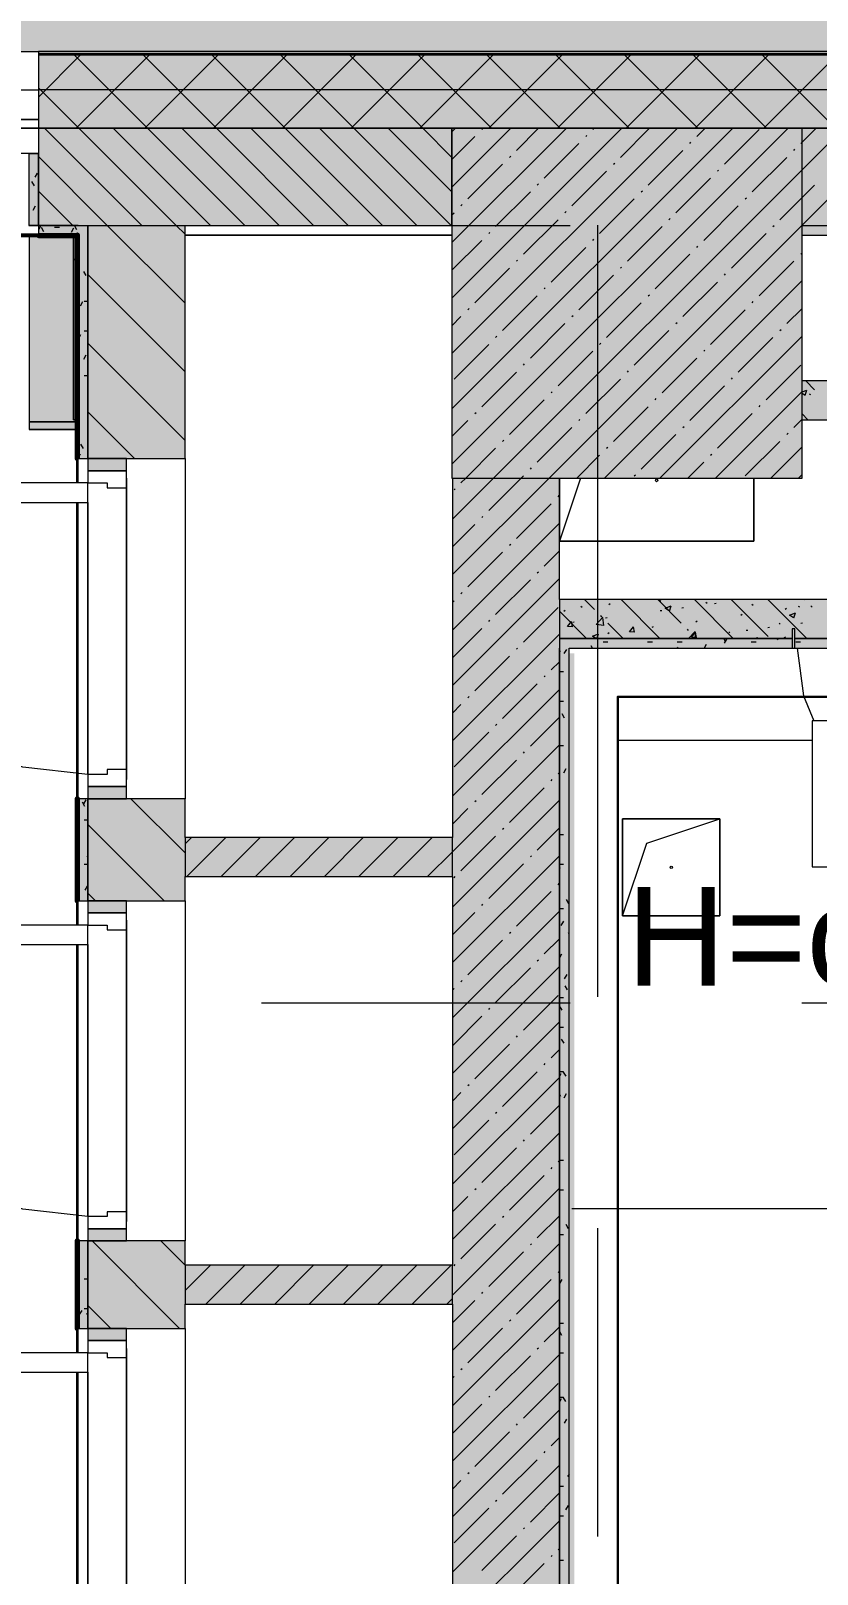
# Model space of a CAD drawing. Header units: millimetres. Extents: x -3817 to 677485, y -22715 to 103890.
# Drawn here: x 565012 to 566629, y 14101 to 17277 of the extents above; entities that cross this region are included whole.
import ezdxf

# ---------------------------------------------------------------- set-up
doc = ezdxf.new("R2010")
doc.units = ezdxf.units.MM
doc.layers.add('PDF _Геометрия', color=7, linetype='Continuous', true_color=0x1d1d1d)
doc.layers.add('PDF _Сплошная заливка', color=7, linetype='Continuous', true_color=0xffffff)
doc.layers.add('PDF _Текст', color=7, linetype='Continuous')
doc.styles.add('PDF GOST-Common', font='arial.ttf')

msp = doc.modelspace()

# ---------------------------------------------------------------- hatches: boundary and pattern name
at = {"layer": 'PDF _Сплошная заливка', "true_color": 0xd4d4d4, "transparency": 33554559}
msp.add_hatch(color=254, dxfattribs=at).paths.add_polyline_path([(551323.7, 16651.8), (551900.1, 16651.8), (551900.1, 17234.9), (590928.1, 17234.9), (590928.1, 25765.2), (586096.2, 25765.2), (586096.2, 29274.9), (549759, 29274.9), (549759, 16651.8), (550593, 16651.8)])
at = {"layer": 'PDF _Сплошная заливка', "transparency": 33554559}
h = msp.add_hatch(color=256, dxfattribs=at)
h.paths.add_polyline_path([(585778.1, 17076.9), (587578.1, 17076.9), (587578.1, 17226.9), (585778.1, 17226.9)], flags=0)
h.paths.add_polyline_path([(584278.1, 17076.9), (584278.1, 17226.9), (582195.1, 17226.9), (582195.1, 17076.9), (584206.9, 17076.9)], flags=0)
h.paths.add_polyline_path([(585178.1, 17076.9), (585408.1, 17076.9), (585408.1, 17226.9), (585178.1, 17226.9)], flags=0)
h.paths.add_polyline_path([(588858.1, 17076.9), (588858.1, 17226.9), (588478.1, 17226.9), (588478.1, 17076.9), (588591.4, 17076.9)], flags=0)
h.paths.add_polyline_path([(591155.8, 17076.9), (591155.8, 17226.9), (588878.1, 17226.9), (588878.1, 17076.9), (590783.6, 17076.9)], flags=0)
h.paths.add_polyline_path([(581284, 17076.9), (581395.1, 17076.9), (581395.1, 17226.9), (577788.4, 17226.9), (577788.4, 17076.9), (579822.5, 17076.9)], flags=0)
h.paths.add_polyline_path([(576588.4, 17076.9), (576588.4, 17226.9), (571968.1, 17226.9), (571968.1, 17076.9), (574678.1, 17076.9)], flags=0)
h.paths.add_polyline_path([(571053.6, 17076.9), (571168.1, 17076.9), (571168.1, 17226.9), (565028.1, 17226.9), (565028.1, 17076.9), (569592.2, 17076.9)], flags=0)
h.paths.add_polyline_path([(557900.3, 17076.9), (558928.1, 17076.9), (558928.1, 17226.9), (552208.1, 17226.9), (552208.1, 17169.9), (552058.1, 17169.9), (552058.1, 17076.9), (556828.1, 17076.9)], flags=0)
h.paths.add_polyline_path([(560092.6, 17076.9), (560428.1, 17076.9), (560428.1, 17226.9), (559828.1, 17226.9), (559828.1, 17076.9)], flags=0)
h.paths.add_polyline_path([(561328.1, 17076.9), (561928.1, 17076.9), (561928.1, 17226.9), (561328.1, 17226.9)], flags=0)
h = msp.add_hatch(color=256, dxfattribs=at)
h.paths.add_polyline_path([(565207.7, 16876.9), (565878.1, 16876.9), (565878.1, 17076.9), (565028.1, 17076.9), (565028.1, 16876.9), (565129.4, 16876.9)], flags=0)
h.paths.add_polyline_path([(557728.1, 16876.9), (558328.1, 16876.9), (558328.1, 17076.9), (556828.1, 17076.9), (556828.1, 16876.9)], flags=0)
h.paths.add_polyline_path([(559828.1, 16876.9), (560428.1, 16876.9), (560428.1, 17076.9), (559828.1, 17076.9)], flags=0)
h.paths.add_polyline_path([(561554, 16876.9), (561928.1, 16876.9), (561928.1, 17076.9), (561328.1, 17076.9), (561328.1, 16876.9)], flags=0)
for points in [[(565878.1, 16356.9), (566598.1, 16356.9), (566598.1, 17076.9), (565878.1, 17076.9), (565878.1, 16477.7)], [(565008.1, 16876.9), (565028.1, 16876.9), (565028.1, 17024.9), (565008.1, 17024.9), (565008.1, 16955.7)], [(567058.1, 16476.9), (567058.1, 16556.9), (566598.1, 16556.9), (566598.1, 16476.9), (566669.2, 16476.9)], [(566099.1, 13276.9), (566099.1, 16356.9), (565879.1, 16356.9), (565879.1, 13276.9), (565938.5, 13276.9)], [(566099.1, 16026.9), (566578.1, 16026.9), (566578.1, 16046.9), (566583.1, 16046.9), (566583.1, 16026.9), (566973.1, 16026.9), (566973.1, 16046.9), (566978.1, 16046.9), (566978.1, 16026.9), (567838.1, 16026.9), (567838.1, 16106.9), (566099.1, 16106.9)], [(566099.1, 13276.9), (566119.1, 13276.9), (566119.1, 16006.9), (566099.1, 16006.9), (566099.1, 13609.8)]]:
    msp.add_hatch(color=256, dxfattribs=at).paths.add_polyline_path(points)
h = msp.add_hatch(color=256, dxfattribs=at)
h.paths.add_polyline_path([(567838.1, 16856.9), (570278.4, 16856.9), (570278.4, 17076.9), (566598.1, 17076.9), (566598.1, 16856.9), (567399.9, 16856.9)], flags=0)
h.paths.add_polyline_path([(584278.1, 16856.9), (584278.1, 17076.9), (582778.1, 17076.9), (582778.1, 16856.9), (584206.9, 16856.9)], flags=0)
h.paths.add_polyline_path([(571168.1, 16856.9), (571168.1, 17076.9), (570878.4, 17076.9), (570878.4, 16856.9), (571053.6, 16856.9)], flags=0)
h.paths.add_polyline_path([(572378.1, 16856.9), (574078.1, 16856.9), (574078.1, 17076.9), (571968.1, 17076.9), (571968.1, 16856.9), (572158.1, 16856.9)], flags=0)
h.paths.add_polyline_path([(581395.1, 16856.9), (581395.1, 17076.9), (578578.1, 17076.9), (578578.1, 16856.9), (581284, 16856.9)], flags=0)
h.paths.add_polyline_path([(577978.1, 16856.9), (577978.1, 17076.9), (577788.4, 17076.9), (577788.4, 16856.9)], flags=0)
h.paths.add_polyline_path([(576588.4, 16856.9), (576588.4, 17076.9), (574678.1, 17076.9), (574678.1, 16856.9)], flags=0)
h = msp.add_hatch(color=256, dxfattribs=at)
h.paths.add_polyline_path([(565329.4, 12976.9), (565329.4, 13026.9), (565129.4, 13026.9), (565129.4, 12976.9), (565207.7, 12976.9)], flags=0)
h.paths.add_polyline_path([(565129.4, 13726.9), (565329.4, 13726.9), (565329.4, 13906.9), (565129.4, 13906.9)], flags=0)
h.paths.add_polyline_path([(565209.4, 14606.9), (565329.4, 14606.9), (565329.4, 14786.9), (565129.4, 14786.9), (565129.4, 14606.9), (565207.7, 14606.9)], flags=0)
h.paths.add_polyline_path([(565209.4, 15486.9), (565329.4, 15486.9), (565329.4, 15696.8), (565129.4, 15696.8), (565129.4, 15486.9), (565207.7, 15486.9)], flags=0)
h.paths.add_polyline_path([(565129.4, 16396.8), (565329.4, 16396.8), (565329.4, 16876.9), (565129.4, 16876.9), (565129.4, 16477.7)], flags=0)
at = {"layer": 'PDF _Сплошная заливка', "true_color": 0xeae6de, "transparency": 33554559}
msp.add_hatch(color=254, dxfattribs=at).paths.add_polyline_path([(565008.6, 16456.9), (565107.4, 16456.9), (565107.4, 16855.9), (565008.6, 16855.9), (565008.6, 16477.7)])
at = {"layer": 'PDF _Сплошная заливка', "transparency": 33554559}
h = msp.add_hatch(color=256, dxfattribs=at)
h.paths.add_polyline_path([(566578.1, 16006.9), (566578.1, 16026.9), (566099.1, 16026.9), (566099.1, 16006.9), (566119.1, 16006.9)], flags=0)
h.paths.add_polyline_path([(566921.9, 16006.9), (566933.5, 16026.9), (566583.1, 16026.9), (566583.1, 16006.9), (566743.5, 16006.9)], flags=0)
h.paths.add_polyline_path([(566968.1, 16006.9), (566973.1, 16006.9), (566973.1, 16026.9), (566933.5, 16026.9), (566951.1, 16016.7)], flags=0)
h.paths.add_polyline_path([(567818.1, 16006.9), (567818.1, 16026.9), (566978.1, 16026.9), (566978.1, 16006.9)], flags=0)

# ---------------------------------------------------------------- linework, layer by layer
at = {"layer": 'PDF _Геометрия', "color": 8, "lineweight": 9, "true_color": 0x808080}
for points in [[(590928.1, 17234.9), (590928.1, 25765.2), (586096.2, 25765.2), (586096.2, 29274.9), (549759, 29274.9), (549759, 16651.8), (551900.1, 16651.8), (551900.1, 17234.9)], [(565108.8, 16456.9), (565108.8, 16855.9)]]:
    msp.add_lwpolyline(points, close=True, dxfattribs=at)
at = {"layer": 'PDF _Геометрия', "color": 9, "lineweight": 9, "true_color": 0xc0c0c0}
for points in [[(565028.1, 17234.9), (565028.1, 17076.9), (561928.1, 17076.9), (561928.1, 17234.9)], [(565109.4, 16855.9), (565109.4, 16396.8), (565129.4, 16396.8), (565329.4, 16396.8), (565329.4, 16876.9), (565878.1, 16876.9), (565878.1, 17076.9), (571168.1, 17076.9), (571168.1, 17234.9), (565028.1, 17234.9), (565028.1, 17076.9), (565028.1, 16876.9), (565008.6, 16876.9)], [(561928.1, 17076.9), (565028.1, 17076.9)], [(565028.1, 16876.9), (565028.1, 16856.9), (565008.6, 16856.9)], [(565878.1, 16876.9), (565878.1, 16856.9)], [(565329.4, 16856.9), (565878.1, 16856.9), (565329.4, 16856.9)], [(566598.1, 16476.9), (567058.1, 16476.9), (567058.1, 16556.9), (567058.1, 16856.9), (567838.1, 16856.9), (567838.1, 16106.9), (566099.1, 16106.9), (566099.1, 16356.9)], [(566598.1, 16856.9), (566978.1, 16856.9), (566978.1, 16556.9), (566598.1, 16556.9)], [(565109.4, 16346.8), (565109.4, 16396.8), (565129.4, 16396.8)], [(565209.4, 16396.8), (565329.4, 16396.8), (565329.4, 15696.8), (565209.4, 15696.8)], [(565879.1, 16356.9), (565879.1, 15616.9), (565329.4, 15616.9), (565329.4, 15696.8), (565129.4, 15696.8), (565109.4, 15696.8), (565109.4, 16306.8)], [(566579.1, 12984.9), (566579.1, 12996.9), (566398.1, 12996.9), (566398.1, 13276.9), (566398.1, 13296.9), (566119.1, 13296.9), (566119.1, 16006.9), (566921.9, 16006.9)], [(565129.4, 15696.8), (565109.4, 15696.8), (565109.4, 15486.9), (565129.4, 15486.9), (565329.4, 15486.9), (565329.4, 15536.9), (565879.1, 15536.9), (565879.1, 14736.9), (565329.4, 14736.9), (565329.4, 14786.9), (565129.4, 14786.9), (565109.4, 14786.9), (565109.4, 15396.9)], [(565109.4, 15436.9), (565109.4, 15486.9), (565129.4, 15486.9)], [(565209.4, 15486.9), (565329.4, 15486.9), (565329.4, 14786.9), (565209.4, 14786.9)], [(565129.4, 14786.9), (565109.4, 14786.9), (565109.4, 14606.9), (565129.4, 14606.9), (565329.4, 14606.9), (565329.4, 14656.9), (565879.1, 14656.9), (565879.1, 13856.9), (565329.4, 13856.9), (565329.4, 13906.9), (565129.4, 13906.9), (565109.4, 13906.9), (565109.4, 14516.9)], [(565109.4, 14556.9), (565109.4, 14606.9), (565129.4, 14606.9)], [(565209.4, 14606.9), (565329.4, 14606.9), (565329.4, 13906.9), (565209.4, 13906.9)]]:
    msp.add_lwpolyline(points, dxfattribs=at)
at = {"layer": 'PDF _Геометрия', "color": 7, "lineweight": 9}
for points in [[(571168.1, 17229.9), (565028.1, 17229.9)], [(571168.1, 17226.9), (565028.1, 17226.9)], [(571168.1, 17155.9), (565028.1, 17155.9)], [(571168.1, 17076.9), (570878.4, 17076.9), (570278.4, 17076.9), (566478.1, 17076.9)], [(565109.4, 16876.9), (565028.1, 16876.9), (565109.4, 16876.9), (565129.4, 16876.9), (565129.4, 16396.8), (565129.4, 16876.9), (565329.4, 16876.9)], [(565028.1, 16856.9), (565109.4, 16856.9)], [(566142.4, 16356.9), (566099.1, 16226.9), (566499.1, 16226.9), (566499.1, 16356.9), (566499.1, 16226.9), (566099.1, 16226.9), (566099.1, 16356.9), (566099.1, 16226.9), (566499.1, 16226.9), (566499.1, 16356.9)], [(566099.1, 16106.9), (566099.1, 16026.9), (566578.1, 16026.9), (566099.1, 16026.9), (566099.1, 16006.9), (566099.1, 13276.9), (566099.1, 16006.9)], [(566619.1, 15816.9), (566219.1, 15816.9)], [(566229.1, 15455.6), (566279.1, 15605.6), (566429.1, 15655.6)], [(565329.4, 15616.9), (565329.4, 15536.9)], [(565879.1, 15536.9), (565879.1, 15616.9)], [(566124.6, 14853.9), (566944.4, 14853.9)], [(565329.4, 14736.9), (565329.4, 14656.9)], [(565879.1, 14656.9), (565879.1, 14736.9)]]:
    msp.add_lwpolyline(points, dxfattribs=at)
at = {"layer": 'PDF _Геометрия', "lineweight": 9}
for points in [[(565028.1, 17141), (565114, 17226.9)], [(565452.4, 16876.9), (565252.4, 17076.9), (565102.4, 17226.9)], [(565105.4, 17076.9), (565255.4, 17226.9)], [(565593.8, 16876.9), (565393.8, 17076.9), (565243.8, 17226.9)], [(565246.8, 17076.9), (565396.8, 17226.9)], [(565735.2, 16876.9), (565535.2, 17076.9), (565385.2, 17226.9)], [(565388.2, 17076.9), (565538.2, 17226.9)], [(565876.7, 16876.9), (565676.6, 17076.9), (565526.6, 17226.9)], [(565529.6, 17076.9), (565679.6, 17226.9)], [(565878.1, 17016.8), (565818.1, 17076.9), (565668.1, 17226.9)], [(565671.1, 17076.9), (565821.1, 17226.9)], [(565959.5, 17076.9), (565809.5, 17226.9)], [(565812.5, 17076.9), (565962.5, 17226.9)], [(566100.9, 17076.9), (565950.9, 17226.9)], [(565953.9, 17076.9), (566103.9, 17226.9)], [(566242.3, 17076.9), (566092.3, 17226.9)], [(566095.3, 17076.9), (566245.3, 17226.9)], [(566383.8, 17076.9), (566233.8, 17226.9)], [(566236.7, 17076.9), (566386.7, 17226.9)], [(566525.2, 17076.9), (566375.2, 17226.9)], [(566378.2, 17076.9), (566528.2, 17226.9)], [(566666.6, 17076.9), (566516.6, 17226.9)], [(566519.6, 17076.9), (566669.6, 17226.9)], [(565329.4, 16858.5), (565311, 16876.9), (565111, 17076.9), (565028.1, 17159.7)], [(565240.3, 16876.9), (565040.3, 17076.9)], [(565381.7, 16876.9), (565181.7, 17076.9)], [(565523.1, 16876.9), (565323.1, 17076.9)], [(565664.5, 16876.9), (565464.5, 17076.9)], [(565805.9, 16876.9), (565605.9, 17076.9)], [(565878.1, 16946.1), (565747.4, 17076.9)], [(565878.1, 17069.5), (565885.5, 17076.9)], [(565878.1, 16955.4), (565999.5, 17076.9)], [(565878.1, 16841.4), (566113.6, 17076.9)], [(565878.1, 16727.3), (566227.6, 17076.9)], [(565878.1, 16613.3), (566341.7, 17076.9)], [(565878.1, 16499.3), (566455.7, 17076.9)], [(565878.1, 16385.2), (566569.8, 17076.9)], [(565878.1, 17012.5), (565925.3, 17059.7)], [(565879.1, 16272.1), (565963.8, 16356.9), (566598.1, 16991.2), (566683.8, 17076.9)], [(565879.1, 16158.1), (566077.9, 16356.9), (566598.1, 16877.1), (566797.9, 17076.9)], [(565939.6, 17073.9), (565941.9, 17076.3)], [(566010.8, 17031.2), (566056.5, 17076.9)], [(566153.4, 17059.7), (566155.8, 17062)], [(566167.7, 17073.9), (566170.6, 17076.9)], [(566224.7, 17016.9), (566284.6, 17076.9)], [(566381.5, 17059.7), (566398.7, 17076.9)], [(566438.5, 17002.6), (566509.8, 17073.9)], [(566595.3, 17045.4), (566598.1, 17048.2), (566626.8, 17076.9)], [(566067.9, 16974.1), (566139.1, 17045.4)], [(566281.7, 16959.9), (566353, 17031.2)], [(566367.2, 17045.4), (566369.6, 17047.8)], [(566581.1, 17031.2), (566583.5, 17033.5)], [(565329.4, 16717), (565169.5, 16876.9), (565028.1, 17018.3)], [(565911, 16931.4), (565982.3, 17002.6)], [(565996.6, 17016.9), (565999, 17019.3)], [(566210.4, 17002.6), (566212.8, 17005)], [(566495.6, 16945.6), (566566.8, 17016.9)], [(566053.6, 16959.9), (566056, 16962.2)], [(566124.9, 16917.1), (566196.2, 16988.4)], [(566338.7, 16902.8), (566410, 16974.1)], [(566424.3, 16988.4), (566426.6, 16990.8)], [(565098.8, 16876.9), (565028.1, 16947.6)], [(565968.1, 16874.3), (566039.4, 16945.6)], [(566181.9, 16860.1), (566253.2, 16931.4)], [(566267.5, 16945.6), (566269.8, 16948)], [(566481.3, 16931.4), (566483.7, 16933.7)], [(566552.6, 16888.6), (566598.1, 16934.1), (566623.9, 16959.9)], [(565878.1, 16898.4), (565882.5, 16902.8)], [(565896.8, 16917.1), (565899.2, 16919.5)], [(566110.6, 16902.8), (566113, 16905.2)], [(566395.8, 16845.8), (566467, 16917.1)], [(565028.1, 16876.9), (565028.1, 16876.9)], [(566025.1, 16817.3), (566096.4, 16888.6)], [(566238.9, 16803.1), (566310.2, 16874.3)], [(566324.5, 16888.6), (566326.8, 16891)], [(566538.3, 16874.3), (566540.7, 16876.7)], [(565878.1, 16784.4), (565939.6, 16845.8)], [(565953.8, 16860.1), (565956.2, 16862.4)], [(566167.7, 16845.8), (566170, 16848.2)], [(566381.5, 16831.6), (566383.9, 16833.9)], [(566452.8, 16788.8), (566524.1, 16860.1)], [(566010.8, 16803.1), (566013.2, 16805.4)], [(566082.1, 16760.3), (566153.4, 16831.6)], [(566296, 16746), (566367.2, 16817.3)], [(566509.8, 16731.8), (566581.1, 16803.1)], [(566595.3, 16817.3), (566597.7, 16819.7)], [(565329.4, 16575.6), (565129.4, 16775.6)], [(565925.3, 16717.5), (565996.6, 16788.8)], [(566139.1, 16703.3), (566210.4, 16774.5)], [(566224.7, 16788.8), (566227.1, 16791.2)], [(566438.5, 16774.5), (566440.9, 16776.9)], [(566067.9, 16746), (566070.2, 16748.4)], [(566191.9, 16356.9), (566598.1, 16763.1)], [(566353, 16689), (566424.3, 16760.3)], [(565982.3, 16660.5), (566053.6, 16731.8)], [(566196.2, 16646.2), (566267.5, 16717.5)], [(566281.7, 16731.8), (566284.1, 16734.1)], [(566495.6, 16717.5), (566497.9, 16719.9)], [(566566.8, 16674.7), (566598.1, 16706)], [(565878.1, 16670.3), (565896.8, 16689)], [(565911, 16703.3), (565913.4, 16705.6)], [(566039.4, 16603.5), (566110.6, 16674.7)], [(566124.9, 16689), (566127.3, 16691.4)], [(566338.7, 16674.7), (566341.1, 16677.1)], [(566410, 16632), (566481.3, 16703.3)], [(565968.1, 16646.2), (565970.4, 16648.6)], [(566253.2, 16589.2), (566324.5, 16660.5)], [(566306, 16356.9), (566598.1, 16649)], [(566467, 16575), (566538.3, 16646.2)], [(566552.6, 16660.5), (566554.9, 16662.9)], [(565329.4, 16434.2), (565129.4, 16634.2)], [(565882.5, 16560.7), (565953.8, 16632)], [(566096.4, 16546.4), (566167.7, 16617.7)], [(566181.9, 16632), (566184.3, 16634.4)], [(566395.8, 16617.7), (566398.1, 16620.1)], [(566025.1, 16589.2), (566027.5, 16591.6)], [(566310.2, 16532.2), (566381.5, 16603.5)], [(566524.1, 16517.9), (566595.3, 16589.2)], [(565939.6, 16503.7), (566010.8, 16575)], [(566153.4, 16489.4), (566224.7, 16560.7)], [(566238.9, 16575), (566241.3, 16577.3)], [(566452.8, 16560.7), (566455.2, 16563.1)], [(565996.6, 16446.6), (566067.9, 16517.9)], [(566082.1, 16532.2), (566084.5, 16534.6)], [(566296, 16517.9), (566298.3, 16520.3)], [(566367.2, 16475.2), (566438.5, 16546.4)], [(566420, 16356.9), (566598.1, 16535)], [(565225.3, 16396.8), (565129.4, 16492.8)], [(565925.3, 16489.4), (565927.7, 16491.8)], [(566210.4, 16432.4), (566281.7, 16503.7)], [(566424.3, 16418.1), (566495.6, 16489.4)], [(566509.8, 16503.7), (566512.2, 16506)], [(565878.1, 16442.2), (565911, 16475.2)], [(566053.6, 16389.6), (566124.9, 16460.9)], [(566139.1, 16475.2), (566141.5, 16477.5)], [(566353, 16460.9), (566355.4, 16463.3)], [(566581.1, 16460.9), (566598.1, 16477.9)], [(565982.3, 16432.4), (565984.7, 16434.8)], [(566196.2, 16418.1), (566198.5, 16420.5)], [(566267.5, 16375.4), (566338.7, 16446.6)], [(566481.3, 16361.1), (566552.6, 16432.4)], [(566534.1, 16356.9), (566598.1, 16420.9)], [(566566.8, 16446.6), (566569.2, 16449)], [(565896.8, 16346.9), (565906.8, 16356.9), (565968.1, 16418.1)], [(566134.9, 16356.9), (566181.9, 16403.9)], [(566363, 16356.9), (566395.8, 16389.6)], [(566410, 16403.9), (566412.4, 16406.3)], [(565953.8, 16289.8), (566020.8, 16356.9), (566025.1, 16361.1)], [(566039.4, 16375.4), (566041.7, 16377.7)], [(566253.2, 16361.1), (566255.6, 16363.5)], [(566591.1, 16356.9), (566598.1, 16363.9)], [(565882.5, 16332.6), (565884.9, 16335)], [(566010.8, 16232.8), (566082.1, 16304.1)], [(566096.4, 16318.3), (566098.8, 16320.7)], [(565879.1, 16044), (566099.1, 16264)], [(565879.1, 16215.1), (565925.3, 16261.3)], [(565939.6, 16275.6), (565941.9, 16277.9)], [(565911, 16133), (565982.3, 16204.3)], [(565996.6, 16218.6), (565999, 16220.9)], [(566067.9, 16175.8), (566099.1, 16207)], [(565879.1, 15930), (566099.1, 16150)], [(565968.1, 16076), (566039.4, 16147.3)], [(566053.6, 16161.5), (566056, 16163.9)], [(565879.1, 16101), (565882.5, 16104.5)], [(565896.8, 16118.8), (565899.2, 16121.1)], [(566025.1, 16019), (566096.4, 16090.2)], [(565879.1, 15987), (565939.6, 16047.5)], [(565953.8, 16061.7), (565956.2, 16064.1)], [(565879.1, 15815.9), (566099.1, 16035.9)], [(565925.3, 15919.2), (565996.6, 15990.5)], [(566010.8, 16004.7), (566013.2, 16007.1)], [(566082.1, 15961.9), (566099.1, 15978.9)], [(566067.9, 15947.7), (566070.2, 15950.1)], [(565879.1, 15701.9), (566099.1, 15921.9)], [(565982.3, 15862.1), (566053.6, 15933.4)], [(565879.1, 15873), (565896.8, 15890.7)], [(565911, 15904.9), (565913.4, 15907.3)], [(565968.1, 15847.9), (565970.4, 15850.3)], [(566039.4, 15805.1), (566099.1, 15864.9)], [(565882.5, 15762.4), (565953.8, 15833.6)], [(565828.1, 15536.9), (565879.1, 15587.8), (566099.1, 15807.8)], [(566025.1, 15790.9), (566027.5, 15793.2)], [(565939.6, 15705.3), (566010.8, 15776.6)], [(566082.1, 15733.8), (566084.5, 15736.2)], [(566096.4, 15748.1), (566099.1, 15750.8)], [(565329.4, 15585.7), (565218.2, 15696.8)], [(565879.1, 15473.8), (566099.1, 15693.8)], [(565925.3, 15691.1), (565927.7, 15693.4)], [(565996.6, 15648.3), (566067.9, 15719.6)], [(565879.1, 15644.9), (565911, 15676.8)], [(565286.8, 15486.9), (565129.4, 15644.2)], [(565982.3, 15634), (565984.7, 15636.4)], [(566053.6, 15591.3), (566099.1, 15636.8)], [(565329.4, 15603.8), (565342.4, 15616.9)], [(565333.1, 15536.9), (565413.1, 15616.9)], [(565403.9, 15536.9), (565483.9, 15616.9)], [(565474.6, 15536.9), (565554.6, 15616.9)], [(565545.3, 15536.9), (565625.3, 15616.9)], [(565616, 15536.9), (565696, 15616.9)], [(565686.7, 15536.9), (565766.7, 15616.9)], [(565757.4, 15536.9), (565837.4, 15616.9)], [(565896.8, 15548.5), (565968.1, 15619.8)], [(565879.1, 15359.7), (566099.1, 15579.7)], [(565953.8, 15491.5), (566025.1, 15562.8)], [(566039.4, 15577), (566041.7, 15579.4)], [(565882.5, 15534.3), (565884.9, 15536.6)], [(565145.3, 15486.9), (565129.4, 15502.8)], [(566010.8, 15434.5), (566082.1, 15505.7)], [(566096.4, 15520), (566098.8, 15522.4)], [(565939.6, 15477.2), (565941.9, 15479.6)], [(565879.1, 15245.7), (566099.1, 15465.7)], [(565879.1, 15416.8), (565925.3, 15463)], [(565911, 15334.7), (565982.3, 15406)], [(565996.6, 15420.2), (565999, 15422.6)], [(566067.9, 15377.4), (566099.1, 15408.7)], [(565879.1, 15131.6), (566099.1, 15351.6)], [(565968.1, 15277.6), (566039.4, 15348.9)], [(566053.6, 15363.2), (566056, 15365.6)], [(565896.8, 15320.4), (565899.2, 15322.8)], [(565879.1, 15302.7), (565882.5, 15306.2)], [(566025.1, 15220.6), (566096.4, 15291.9)], [(565879.1, 15188.7), (565939.6, 15249.1)], [(565953.8, 15263.4), (565956.2, 15265.8)], [(565879.1, 15017.6), (566099.1, 15237.6)], [(565925.3, 15120.8), (565996.6, 15192.1)], [(566010.8, 15206.4), (566013.2, 15208.7)], [(566067.9, 15149.3), (566070.2, 15151.7)], [(566082.1, 15163.6), (566099.1, 15180.6)], [(565879.1, 14903.5), (566099.1, 15123.5)], [(565982.3, 15063.8), (566053.6, 15135.1)], [(565879.1, 15074.6), (565896.8, 15092.3)], [(565911, 15106.6), (565913.4, 15108.9)], [(566039.4, 15006.8), (566099.1, 15066.5)], [(565882.5, 14964), (565953.8, 15035.3)], [(565968.1, 15049.5), (565970.4, 15051.9)], [(565879.1, 14789.5), (566099.1, 15009.5)], [(566025.1, 14992.5), (566027.5, 14994.9)], [(565939.6, 14907), (566010.8, 14978.3)], [(566082.1, 14935.5), (566084.5, 14937.9)], [(566096.4, 14949.8), (566099.1, 14952.5)], [(565996.6, 14850), (566067.9, 14921.2)], [(565879.1, 14675.4), (566099.1, 14895.4)], [(565879.1, 14846.5), (565911, 14878.5)], [(565925.3, 14892.7), (565927.7, 14895.1)], [(565982.3, 14835.7), (565984.7, 14838.1)], [(566053.6, 14792.9), (566099.1, 14838.4)], [(565896.8, 14750.2), (565968.1, 14821.4)], [(565318.2, 14606.9), (565138.2, 14786.9)], [(565329.4, 14737.1), (565279.6, 14786.9)], [(565879.1, 14561.4), (566099.1, 14781.4)], [(566039.4, 14778.7), (566041.7, 14781.1)], [(565329.4, 14684.6), (565381.7, 14736.9)], [(565372.4, 14656.9), (565452.4, 14736.9)], [(565443.1, 14656.9), (565523.1, 14736.9)], [(565513.8, 14656.9), (565593.8, 14736.9)], [(565584.5, 14656.9), (565664.5, 14736.9)], [(565655.2, 14656.9), (565735.2, 14736.9)], [(565725.9, 14656.9), (565805.9, 14736.9)], [(565796.6, 14656.9), (565876.6, 14736.9)], [(565882.5, 14735.9), (565884.9, 14738.3)], [(565953.8, 14693.1), (566025.1, 14764.4)], [(566010.8, 14636.1), (566082.1, 14707.4)], [(566096.4, 14721.7), (566098.8, 14724)], [(565939.6, 14678.9), (565941.9, 14681.3)], [(565176.8, 14606.9), (565129.4, 14654.3)], [(565867.4, 14656.9), (565879.1, 14668.6)], [(565879.1, 14447.3), (566099.1, 14667.3)], [(565879.1, 14618.4), (565925.3, 14664.6)], [(565996.6, 14621.9), (565999, 14624.2)], [(566067.9, 14579.1), (566099.1, 14610.3)], [(565911, 14536.3), (565982.3, 14607.6)], [(565879.1, 14333.3), (566099.1, 14553.3)], [(565968.1, 14479.3), (566039.4, 14550.6)], [(566053.6, 14564.8), (566056, 14567.2)], [(565896.8, 14522.1), (565899.2, 14524.4)], [(565879.1, 14504.4), (565882.5, 14507.8)], [(566025.1, 14422.3), (566096.4, 14493.6)], [(565953.8, 14465), (565956.2, 14467.4)], [(565879.1, 14390.3), (565939.6, 14450.8)], [(565879.1, 14219.2), (566099.1, 14439.2)], [(565925.3, 14322.5), (565996.6, 14393.8)], [(566010.8, 14408), (566013.2, 14410.4)], [(566082.1, 14365.3), (566099.1, 14382.2)], [(565879.1, 14105.2), (566099.1, 14325.2)], [(565982.3, 14265.5), (566053.6, 14336.7)], [(566067.9, 14351), (566070.2, 14353.4)], [(565879.1, 14276.3), (565896.8, 14294)], [(565911, 14308.2), (565913.4, 14310.6)], [(566039.4, 14208.4), (566099.1, 14268.2)], [(565882.5, 14165.7), (565953.8, 14236.9)], [(565968.1, 14251.2), (565970.4, 14253.6)], [(565879.1, 13991.1), (566099.1, 14211.1)], [(565939.6, 14108.6), (566010.8, 14179.9)], [(566025.1, 14194.2), (566027.5, 14196.5)], [(566082.1, 14137.2), (566084.5, 14139.5)], [(566096.4, 14151.4), (566099.1, 14154.1)], [(565996.6, 14051.6), (566067.9, 14122.9)]]:
    msp.add_lwpolyline(points, dxfattribs=at)
at = {"layer": 'PDF _Геометрия', "color": 116, "lineweight": 13, "true_color": 0x008040}
msp.add_lwpolyline([(561928.1, 17155.9), (565028.1, 17155.9)], dxfattribs=at)
at = {"layer": 'PDF _Геометрия', "color": 253, "lineweight": 9, "true_color": 0xaaaaaa}
for points in [[(565028.1, 17094.9), (561928.1, 17094.9)], [(565008.6, 17024.9), (565028.1, 17024.9)], [(565486.5, 16876.9), (566121.5, 16876.9)], [(566178.1, 15289.5), (566178.1, 16877)], [(566597.8, 16876.9), (568185.3, 16876.9)], [(565209.4, 16356.8), (565209.4, 15736.8), (565209.4, 16356.8)], [(565129.4, 16306.8), (565129.4, 15746.8), (564995.9, 15761.8), (564869, 15806.2), (564755.3, 15877.7), (564660.3, 15972.7), (564588.8, 16086.5), (564544.4, 16213.3), (564529.4, 16346.8)], [(565129.4, 15746.8), (565129.4, 16346.8)], [(566588.1, 16006.9), (566601.1, 15908.5), (566622.5, 15856.9)], [(565129.4, 15396.9), (565129.4, 14836.9), (564995.9, 14851.9), (564869, 14896.3), (564755.3, 14967.8), (564660.3, 15062.8), (564588.8, 15176.5), (564544.4, 15303.3), (564529.4, 15436.9)], [(565129.4, 14836.9), (565129.4, 15436.9)], [(565209.4, 15446.9), (565209.4, 14826.9), (565209.4, 15446.9)], [(565486.5, 15276.9), (566121.5, 15276.9)], [(566597.8, 15276.9), (568185.3, 15276.9)], [(566178.1, 14178.3), (566178.1, 14813.3)], [(565129.4, 14516.9), (565129.4, 13956.9), (564995.9, 13971.9), (564869, 14016.3), (564755.3, 14087.8), (564660.3, 14182.8), (564588.8, 14296.5), (564544.4, 14423.3), (564529.4, 14556.9)], [(565129.4, 13956.9), (565129.4, 14556.9)], [(565209.4, 14565.8), (565209.4, 13946.9), (565209.4, 14565.8)]]:
    msp.add_lwpolyline(points, dxfattribs=at)
at = {"layer": 'PDF _Геометрия', "color": 253, "lineweight": 13, "true_color": 0xaaaaaa}
for points in [[(565028.1, 17094.9), (565028.1, 17024.9), (564958.1, 17024.9), (564958.1, 17094.9)], [(565209.4, 16371.8), (565209.4, 16396.8), (565129.4, 16396.8), (565129.4, 16371.8)], [(565129.4, 16346.8), (565169.4, 16346.8), (565169.4, 16336.8), (565209.4, 16336.8), (565209.4, 16371.8), (565129.4, 16371.8)], [(564529.4, 16346.8), (564529.4, 16306.8), (565129.4, 16306.8), (565129.4, 16346.8)], [(566583.1, 16046.9), (566578.1, 16046.9), (566578.1, 16006.9), (566583.1, 16006.9)], [(565129.4, 15746.8), (565129.4, 15721.8), (565209.4, 15721.8), (565209.4, 15756.8), (565169.4, 15756.8), (565169.4, 15746.8)], [(565209.4, 15721.8), (565129.4, 15721.8), (565129.4, 15696.8), (565209.4, 15696.8)], [(565209.4, 15461.9), (565209.4, 15486.9), (565129.4, 15486.9), (565129.4, 15461.9)], [(564529.4, 15436.9), (564529.4, 15396.9), (565129.4, 15396.9), (565129.4, 15436.9)], [(565129.4, 15436.9), (565169.4, 15436.9), (565169.4, 15426.9), (565209.4, 15426.9), (565209.4, 15461.9), (565129.4, 15461.9)], [(565129.4, 14836.9), (565129.4, 14811.9), (565209.4, 14811.9), (565209.4, 14846.9), (565169.4, 14846.9), (565169.4, 14836.9)], [(565209.4, 14811.9), (565129.4, 14811.9), (565129.4, 14786.9), (565209.4, 14786.9)], [(565209.4, 14581.9), (565209.4, 14606.9), (565129.4, 14606.9), (565129.4, 14581.9)], [(565129.4, 14556.9), (565169.4, 14556.9), (565169.4, 14546.9), (565209.4, 14546.9), (565209.4, 14581.9), (565129.4, 14581.9)], [(564529.4, 14556.9), (564529.4, 14516.9), (565129.4, 14516.9), (565129.4, 14556.9)]]:
    msp.add_lwpolyline(points, close=True, dxfattribs=at)
at = {"layer": 'PDF _Геометрия', "color": 7, "lineweight": 9}
for points in [[(565878.1, 17076.9), (565028.1, 17076.9)], [(566598.1, 17076.9), (565878.1, 17076.9), (565878.1, 16356.9), (566598.1, 16356.9)], [(566583.1, 16026.9), (566973.1, 16026.9)], [(567272.2, 15856.9), (566619.1, 15856.9), (566619.1, 15556.9), (567272.2, 15556.9)], [(565129.4, 15696.8), (565129.4, 15486.9)], [(566429.1, 15655.6), (566429.1, 15455.6), (566229.1, 15455.6), (566229.1, 15655.6)], [(566429.1, 15655.6), (566429.1, 15455.6), (566229.1, 15455.6), (566229.1, 15655.6), (566429.1, 15655.6), (566229.1, 15655.6), (566229.1, 15455.6), (566429.1, 15455.6)], [(565129.4, 14786.9), (565129.4, 14606.9)]]:
    msp.add_lwpolyline(points, close=True, dxfattribs=at)
at = {"layer": 'PDF _Геометрия', "color": 9, "lineweight": 9, "true_color": 0xc0c0c0}
msp.add_lwpolyline([(565028.1, 16876.9), (565028.1, 17024.9), (565008.1, 17024.9), (565008.1, 16876.9)], close=True, dxfattribs=at)
at = {"layer": 'PDF _Геометрия', "color": 253, "lineweight": 9, "true_color": 0x9b9b9b}
for points in [[(565019.7, 16958.2), (565014.7, 16966.9)], [(565025.3, 16984.5), (565020.3, 16975.8)], [(565021.3, 16916.5), (565016.2, 16907.8)], [(565032.4, 16874.9), (565028.1, 16867.4)], [(565039.1, 16863.7), (565034, 16872.4)], [(565061.2, 16873), (565071.2, 16873)], [(565100.4, 16870.8), (565095.4, 16862.1)], [(565107.1, 16867.8), (565102.1, 16876.5)], [(565111.6, 16829.1), (565109.4, 16825.3)], [(565126.4, 16773.4), (565121.4, 16782.1)], [(565118.7, 16719.5), (565113.6, 16710.7)], [(565122.1, 16720.6), (565129.4, 16720.6)], [(565114.6, 16651.4), (565109.6, 16642.7)], [(565122.1, 16659.7), (565129.4, 16659.7)], [(565125.7, 16609.8), (565120.7, 16601.1)], [(565112.3, 16554.1), (565109.4, 16559.1)], [(565122.1, 16568.2), (565129.4, 16568.2)], [(565120.4, 16418), (565115.4, 16426.7)], [(565113.5, 16405.7), (565109.4, 16398.5)], [(566167.3, 16006.9), (566164.5, 16011.7)], [(566188.9, 16019.6), (566199, 16019.6)], [(566280.4, 16019.6), (566290.4, 16019.6)], [(566341.3, 16019.6), (566351.4, 16019.6)], [(566343.3, 16006.9), (566342.2, 16008.7)], [(566400.9, 16014.3), (566396.6, 16006.9)], [(566441.7, 16019.3), (566437.3, 16026.9)], [(566442.6, 16025.5), (566437.6, 16016.8)], [(566493.7, 16019.6), (566503.8, 16019.6)], [(566549, 16026.9), (566547.2, 16023.9)], [(566585.2, 16019.6), (566595.2, 16019.6)], [(566101.5, 15998.9), (566099.1, 16003.1)], [(566113.6, 16004.3), (566108.5, 15995.6)], [(566099.1, 15958.6), (566107.5, 15958.6)], [(566099.1, 15897.7), (566107.5, 15897.7)], [(566109.7, 15862.9), (566104.6, 15871.6)], [(566099.1, 15806.2), (566107.5, 15806.2)], [(566112.5, 15758.5), (566107.5, 15749.8)], [(565125.5, 15694.9), (565120.4, 15686.2)], [(566119.1, 15709), (566118.6, 15708.2)], [(565123.7, 15680.8), (565118.7, 15689.5)], [(565112.6, 15639.1), (565109.4, 15644.7)], [(565122.1, 15653.8), (565129.4, 15653.8)], [(566099.1, 15623.3), (566107.5, 15623.3)], [(565129.4, 15579.7), (565127.5, 15576.5)], [(565122.1, 15562.4), (565129.4, 15562.4)], [(566099.1, 15562.4), (566107.5, 15562.4)], [(566100.2, 15554.4), (566099.1, 15552.5)], [(565128.4, 15517.2), (565123.4, 15508.5)], [(566099.1, 15470.9), (566107.5, 15470.9)], [(566118.9, 15481.1), (566113.9, 15489.8)], [(566107.3, 15444.8), (566102.3, 15436.1)], [(566119.1, 15419.8), (566118, 15421.7)], [(566103.2, 15376.7), (566099.1, 15369.6)], [(566114.4, 15335.1), (566109.3, 15326.4)], [(566115.9, 15303.4), (566110.9, 15312.1)], [(566099.1, 15288.1), (566107.5, 15288.1)], [(566104.8, 15261.7), (566099.7, 15270.4)], [(566099.1, 15227.1), (566107.5, 15227.1)], [(566108.9, 15193.7), (566103.8, 15202.4)], [(566099.1, 15135.7), (566107.5, 15135.7)], [(566102.1, 15131), (566099.1, 15125.7)], [(566112.9, 15125.7), (566107.9, 15134.4)], [(566101.8, 15084), (566099.1, 15088.7)], [(566113.3, 15089.4), (566108.3, 15080.7)], [(566099.1, 14952.8), (566107.5, 14952.8)], [(566099.1, 14891.8), (566107.5, 14891.8)], [(566099.1, 14800.4), (566107.5, 14800.4)], [(566118.1, 14811.9), (566113.1, 14820.6)], [(565122.1, 14708.9), (565129.4, 14708.9)], [(566104, 14707.6), (566099.1, 14699)], [(565117, 14643.9), (565112, 14635.2)], [(565122.1, 14648), (565129.4, 14648)], [(565129.4, 14634.7), (565127.2, 14638.5)], [(566099.1, 14617.5), (566107.5, 14617.5)], [(566104, 14592.5), (566099.1, 14601)], [(566099.1, 14556.5), (566107.5, 14556.5)], [(566099.1, 14465.1), (566107.5, 14465.1)], [(566102.9, 14461.8), (566099.1, 14455.2)], [(566112.1, 14456.5), (566107.1, 14465.2)], [(566114.1, 14420.2), (566109.1, 14411.5)], [(566119.1, 14306.9), (566116.1, 14301.8)], [(566099.1, 14282.2), (566107.5, 14282.2)], [(566117.1, 14242.5), (566112, 14233.8)], [(566099.1, 14221.3), (566107.5, 14221.3)], [(566099.1, 14129.8), (566107.5, 14129.8)]]:
    msp.add_lwpolyline(points, dxfattribs=at)
at = {"layer": 'PDF _Геометрия', "color": 231, "lineweight": 53, "true_color": 0xeaa7bf}
msp.add_lwpolyline([(565028.1, 16855.9), (561949.1, 16855.9)], dxfattribs=at)
at = {"layer": 'PDF _Геометрия', "color": 8, "lineweight": 9, "true_color": 0x808080}
for points in [[(565008.6, 16856.9), (565028.1, 16856.9), (565008.6, 16856.9), (565008.6, 16456.9), (565107.4, 16456.9), (565008.6, 16456.9)], [(565107.4, 16456.9), (565008.6, 16456.9), (565107.4, 16456.9)]]:
    msp.add_lwpolyline(points, dxfattribs=at)
at = {"layer": 'PDF _Геометрия', "color": 231, "lineweight": 70, "true_color": 0xff80c0}
msp.add_lwpolyline([(565028.1, 16856.9), (565028.1, 16855.9), (565109.4, 16855.9)], dxfattribs=at)
at = {"layer": 'PDF _Геометрия', "color": 231, "lineweight": 9, "true_color": 0xff80c0}
msp.add_lwpolyline([(565109.4, 16855.9), (565109.4, 16856.9), (565028.1, 16856.9)], dxfattribs=at)
at = {"layer": 'PDF _Геометрия', "color": 253, "lineweight": 9, "true_color": 0xaba79f}
for points in [[(565100.3, 16476.9), (565107.4, 16476.9), (565100.3, 16476.9), (565100.3, 16856), (565100.3, 16806.9), (565100.3, 16477.7)], [(565107.4, 16472.9), (565008.6, 16472.9), (565107.4, 16472.9)]]:
    msp.add_lwpolyline(points, dxfattribs=at)
at = {"layer": 'PDF _Геометрия', "color": 33, "lineweight": 70, "true_color": 0xd7a38a}
for points in [[(565108.4, 16396.8), (565108.4, 16856.9), (565107.4, 16856.9), (565107.4, 16396.8)], [(565108.4, 15486.9), (565108.4, 15696.8), (565107.4, 15696.8), (565107.4, 15486.9)], [(565108.4, 14606.9), (565108.4, 14786.9), (565107.4, 14786.9), (565107.4, 14606.9)]]:
    msp.add_lwpolyline(points, close=True, dxfattribs=at)
at = {"layer": 'PDF _Геометрия', "color": 254, "lineweight": 9, "true_color": 0xd5d3cf}
msp.add_lwpolyline([(565107.5, 16806.9), (565100.3, 16806.9)], close=True, dxfattribs=at)
at = {"layer": 'PDF _Геометрия', "color": 252, "lineweight": 9, "true_color": 0x878787}
for points in [[(566623.8, 16538.7), (566605.7, 16556.9)], [(566598.1, 16534.2), (566608.1, 16538)], [(566598.1, 16531.6), (566604.5, 16527.3)], [(566604.5, 16527.3), (566608.1, 16538)], [(566612.9, 16530.3), (566615.7, 16528.5)], [(566610.2, 16476.9), (566598.1, 16489)], [(566171.2, 16086.1), (566150.5, 16106.9)], [(566305.9, 16026.9), (566225.9, 16106.9)], [(566349.7, 16058.5), (566301.4, 16106.9)], [(566305.1, 16105.4), (566307.9, 16103.6)], [(566456.7, 16026.9), (566376.7, 16106.9)], [(566528.3, 16030.8), (566452.8, 16106.3)], [(566607.6, 16026.9), (566527.6, 16106.9)], [(566603.7, 16106.3), (566603.1, 16106.9)], [(566155, 16026.9), (566099.1, 16082.8)], [(566108.5, 16083), (566111.2, 16085.1)], [(566143.5, 16093.4), (566146, 16091.1)], [(566186.3, 16071.1), (566183.8, 16073.6)], [(566200.9, 16096.4), (566203.5, 16098.4)], [(566306.1, 16084.1), (566309.5, 16084.5)], [(566325.3, 16083.1), (566316.5, 16089.1), (566328.9, 16093.9)], [(566325.3, 16083.1), (566328.9, 16093.9)], [(566350.6, 16089.9), (566354, 16090.4)], [(566400, 16101.4), (566402.9, 16099.6)], [(566418, 16098.8), (566421.3, 16099.2)], [(566472.2, 16074.4), (566474.8, 16076.4)], [(566494.9, 16097.4), (566497.8, 16095.6)], [(566563.5, 16086.9), (566566.1, 16089)], [(566580.8, 16068.9), (566572, 16074.9), (566584.5, 16079.7)], [(566580.9, 16068.9), (566584.5, 16079.6)], [(566589.9, 16093.3), (566592.7, 16091.5)], [(566618.8, 16091.2), (566616.3, 16093.7)], [(566126.2, 16050.7), (566115.5, 16051.6), (566124.1, 16061.9)], [(566126.2, 16050.7), (566124.1, 16061.8)], [(566126.5, 16060.4), (566129.8, 16060.9)], [(566190.4, 16053.4), (566174.6, 16055.8), (566188.5, 16070.3)], [(566190.4, 16053.4), (566188.5, 16070.2)], [(566193.8, 16069.3), (566197.2, 16069.7)], [(566198.7, 16037.2), (566201.4, 16039.2)], [(566230.5, 16026.9), (566198.9, 16058.5)], [(566253.7, 16039.6), (566243.1, 16040.5), (566251.6, 16050.7)], [(566253.7, 16039.5), (566251.6, 16050.7)], [(566290, 16049.7), (566292.7, 16051.7)], [(566364.8, 16043.4), (566362.3, 16045.9)], [(566364.8, 16026.9), (566378.2, 16040.8)], [(566381.2, 16028.4), (566370.6, 16029.3), (566379.2, 16039.5)], [(566379.9, 16026.9), (566378.2, 16040.8)], [(566381.2, 16028.4), (566379.2, 16039.5)], [(566379.8, 16061.1), (566382.5, 16063.1)], [(566447.2, 16040.7), (566449.7, 16038.4)], [(566483.5, 16043.5), (566486.8, 16043.9)], [(566528, 16049.3), (566531.3, 16049.8)], [(566550.9, 16058.5), (566553.4, 16056.2)], [(566595.3, 16058.2), (566598.7, 16058.6)], [(566174.4, 16026.9), (566167.1, 16031.8), (566179.5, 16036.5)], [(566176.3, 16026.9), (566179.5, 16036.5)], [(566371.2, 16028.7), (566374.5, 16029.1)], [(566381.4, 16026.9), (566377.4, 16030.8)], [(566505.4, 16026.9), (566506.7, 16028.4)], [(566507, 16026.9), (566506.7, 16028.4)], [(566561.3, 16027.7), (566564, 16029.8)]]:
    msp.add_lwpolyline(points, dxfattribs=at)
at = {"layer": 'PDF _Геометрия', "color": 254, "lineweight": 9, "true_color": 0xd5d3cf}
msp.add_lwpolyline([(565100.3, 16477.7), (565100.3, 16476.9)], dxfattribs=at)
at = {"layer": 'PDF _Геометрия', "color": 253, "lineweight": 9, "true_color": 0xaba79f}
msp.add_lwpolyline([(565108.6, 16456.9), (565108.6, 16472.9)], close=True, dxfattribs=at)
at = {"layer": 'PDF _Геометрия', "color": 33, "lineweight": 30, "true_color": 0xd7a38a}
for points in [[(565107.4, 16346.8), (565107.4, 16396.8)], [(565108.4, 16396.8), (565108.4, 16346.8)], [(565107.4, 15696.8), (565107.4, 16306.8)], [(565108.4, 16306.8), (565108.4, 15696.8)], [(565107.4, 15436.9), (565107.4, 15486.9)], [(565108.4, 15486.9), (565108.4, 15436.9)], [(565107.4, 14786.9), (565107.4, 15396.9)], [(565108.4, 15396.9), (565108.4, 14786.9)], [(565107.4, 14556.9), (565107.4, 14606.9)], [(565108.4, 14606.9), (565108.4, 14556.9)], [(565107.4, 13906.9), (565107.4, 14516.9)], [(565108.4, 14516.9), (565108.4, 13906.9)]]:
    msp.add_lwpolyline(points, dxfattribs=at)
at = {"layer": 'PDF _Геометрия', "color": 231, "lineweight": 30, "true_color": 0xff80c0}
msp.add_lwpolyline([(567718.1, 13096.9), (567718.1, 15906.9), (566219.1, 15906.9), (566219.1, 13396.9), (566498.1, 13396.9), (566498.1, 13096.9)], close=True, dxfattribs=at)
at = {"layer": 'PDF _Геометрия', "color": 7, "lineweight": 9}
for centre in [(566299.1, 16351.9), (566329.1, 15555.6)]:
    msp.add_circle(centre, 2.5, dxfattribs=at)
at = {"layer": 'PDF _Сплошная заливка', "lineweight": 35, "transparency": 33554559}
for points in [[(565109.4, 16856.9), (565109.4, 16876.9), (565028.1, 16856.9), (565028.1, 16876.9)], [(565129.4, 16396.8), (565129.4, 16876.9), (565109.4, 16396.8), (565109.4, 16876.9)], [(565129.4, 16371.8), (565209.4, 16371.8), (565129.4, 16396.8), (565207.7, 16396.8)], [(566578.1, 16006.9), (566583.1, 16006.9), (566578.1, 16046.9), (566583.1, 16046.9)], [(565129.4, 15696.8), (565209.4, 15696.8), (565129.4, 15721.8), (565207.7, 15721.8)], [(565129.4, 15486.9), (565129.4, 15696.8), (565109.4, 15486.9), (565109.4, 15696.8)], [(565329.4, 15536.9), (565879.1, 15536.9), (565329.4, 15616.9), (565879.1, 15616.9)], [(565129.4, 15461.9), (565209.4, 15461.9), (565129.4, 15486.9), (565207.7, 15486.9)], [(565129.4, 14786.9), (565209.4, 14786.9), (565129.4, 14811.9), (565207.7, 14811.9)], [(565129.4, 14606.9), (565129.4, 14786.9), (565109.4, 14606.9), (565109.4, 14786.9)], [(565879.1, 14656.9), (565879.1, 14736.9), (565329.4, 14656.9), (565329.4, 14736.9)], [(565129.4, 14581.9), (565209.4, 14581.9), (565129.4, 14606.9), (565207.7, 14606.9)]]:
    msp.add_solid(points, dxfattribs=at)
at = {"layer": 'PDF _Сплошная заливка', "color": 254, "lineweight": 35, "true_color": 0xffb9dc, "transparency": 33554559}
msp.add_solid([(565109.4, 16855.9), (565109.4, 16856.9), (565028.1, 16855.9)], dxfattribs=at)
at = {"layer": 'PDF _Сплошная заливка', "color": 33, "lineweight": 35, "true_color": 0xd7a38a, "transparency": 33554559}
for points in [[(565107.4, 16396.8), (565108.4, 16396.8), (565107.4, 16477.7)], [(565107.4, 14786.9), (565108.4, 14786.9), (565107.4, 15396.9)], [(565107.4, 14556.9), (565108.4, 14556.9), (565107.4, 14565.8)]]:
    msp.add_solid(points, dxfattribs=at)
at = {"layer": 'PDF _Сплошная заливка', "color": 100, "lineweight": 35, "true_color": 0x00ff40, "transparency": 33554559}
msp.add_solid([(566130.1, 13296.9), (566130.1, 15995.9), (566119.1, 13296.9), (566119.1, 15995.9)], dxfattribs=at)

# ---------------------------------------------------------------- texts
at = {"layer": 'PDF _Текст', "color": 250, "true_color": 0x3c3c3c, "insert": (566236.5, 15412.3), "char_height": 203.2, "attachment_point": 4, "style": 'PDF GOST-Common'}
msp.add_mtext('Н=от 1800мм', dxfattribs=at)

doc.saveas('drawing.dxf')
